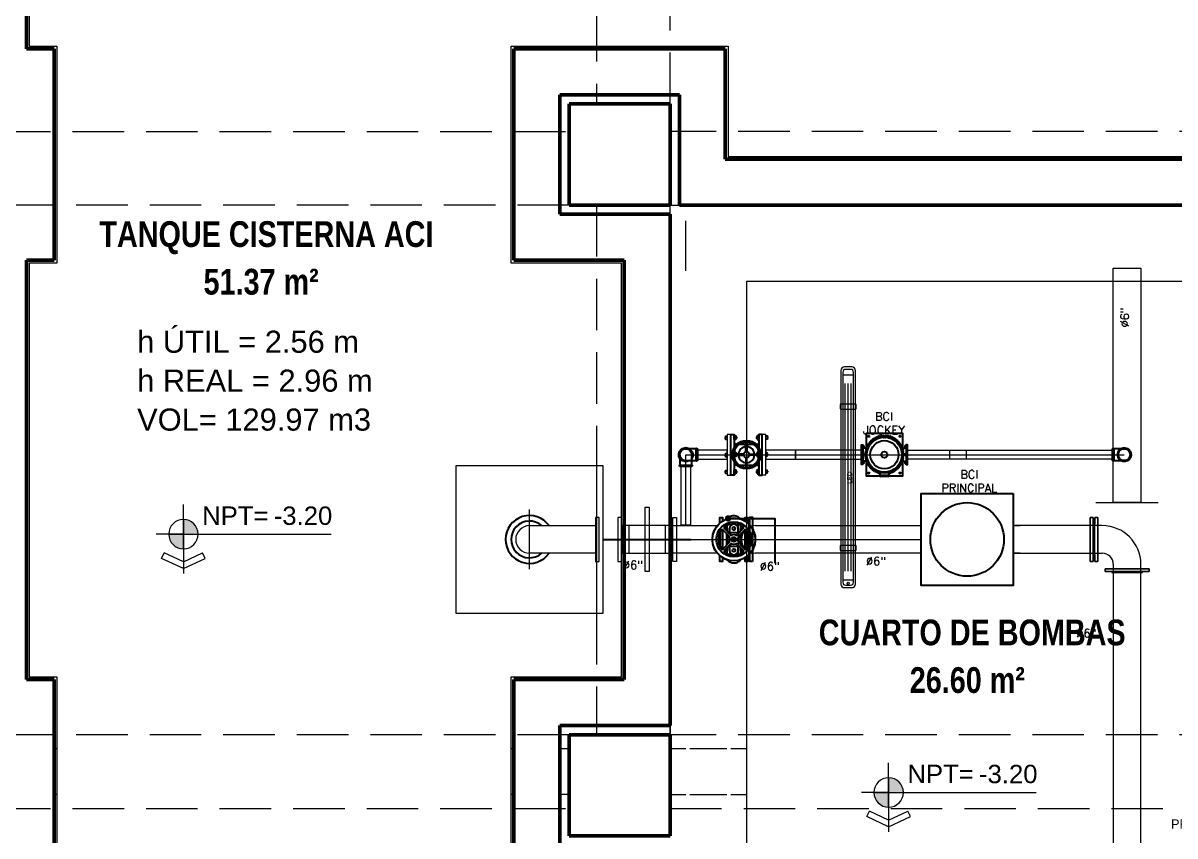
# Model space of a CAD drawing. Header units: metres. Extents: x -4 to 54.5, y -3.3 to 43.7.
# Drawn here: x 12.97 to 19.24, y 7.43 to 11.85 of the extents above; entities that cross this region are included whole.
import ezdxf

# ---------------------------------------------------------------- set-up
doc = ezdxf.new("R2010")
doc.units = ezdxf.units.M
for name, pattern in [('Derribado', [0.4, 0.28, -0.12]), ('IMPORT--IS-60 Cisternas 01-HT-Rev_C$0$CENTER2', [2857.5, 1905, -317.5, 317.5, -317.5]), ('IMPORT--IS-60 Cisternas 01-HT-Rev_C$0$HIDDEN2', [18.75, 12.5, -6.25]), ('IMPORT-CENTER2', [112.5, 75, -12.5, 12.5, -12.5])]:
    doc.linetypes.add(name, pattern=pattern)
doc.layers.get('0').update_dxf_attribs({"color": 8})
for name, color, linetype, lineweight in [('A-AREA', 8, 'Continuous', 9), ('A-AREA-IDEN', 8, 'Continuous', 9), ('A-DETL', 8, 'Continuous', 9), ('A-DETL-THIN', 8, 'Continuous', 9), ('A-FLOR', 8, 'Continuous', 18), ('A-WALL', 8, 'Continuous', 9), ('G-ANNO-DIMS', 8, 'Continuous', 9), ('G-ANNO-TEXT', 8, 'Continuous', 9), ('S-BEAM', 8, 'Continuous', 9), ('S-COLS', 8, 'Continuous', 9)]:
    doc.layers.add(name, color=color, linetype=linetype, lineweight=lineweight)
doc.layers.add('IE-LUM-L-01', color=5, linetype='Continuous', lineweight=18, true_color=0x126b94)
doc.layers.add('REF-ACI-BOMBAS', color=9, linetype='Continuous')
doc.styles.add('Arial', font='arial.ttf', dxfattribs={"height": 0.12})
doc.styles.add('Arial_1', font='arial.ttf', dxfattribs={"height": 0.05})
doc.styles.add('Arial_5', font='arial.ttf', dxfattribs={"height": 0.1})
doc.styles.add('Arial_B_3', font='arialbd.ttf', dxfattribs={"width": 0.8, "height": 0.14})
doc.styles.add('EI_LUM_REGULAR', font='OpenSans-Regular.ttf')
doc.styles.add('RomanS', font='romans__.ttf', dxfattribs={"height": 0.045})

# ---------------------------------------------------------------- blocks, each defined once
blk = doc.blocks.new('P3-P3_dwg_A$C7B242860-6083443-NIV_A_S01_SÓTANO 1')
at = {"color": 0, "lineweight": 9, "flags": 128}
blk.add_lwpolyline([(0.1205, -0.0209), (0.1205, -0.0052), (0.0832, -0.0052), (0.0832, 0), (-0.0832, 0), (-0.0832, -0.0052), (-0.1197, -0.0052), (-0.1197, -0.0209)], close=True, dxfattribs=at)
at = {"color": 0, "flags": 128}
blk.add_lwpolyline([(0.0832, -0.0052), (0.0832, 0), (-0.0832, 0), (-0.0832, -0.0052)], dxfattribs=at)
blk.add_lwpolyline([(-0.1197, -0.0209), (-0.1197, -0.0052), (0.1205, -0.0052), (0.1205, -0.0209)], close=True, dxfattribs=at)
blk = doc.blocks.new('P3-P3_dwg_A$C278443C6-6083444-NIV_A_S01_SÓTANO 1')
at = {"color": 0, "flags": 128}
for points in [[(-0.0566, -0.096), (-0.0632, -0.0918), (-0.0693, -0.0873), (-0.0754, -0.082), (-0.0806, -0.077), (-0.0844, -0.0727), (-0.1146, -0.0727), (-0.1146, -0.0588), (-0.0947, -0.0588), (-0.0969, -0.055), (-0.1001, -0.049), (-0.1028, -0.043), (-0.1048, -0.0377), (-0.1062, -0.0338), (-0.1103, -0.0304), (-0.1141, -0.0265), (-0.1169, -0.0228), (-0.1195, -0.0182), (-0.121, -0.0149), (-0.1223, -0.011), (-0.1233, -0.0063), (-0.1237, -0.0017), (-0.1238, 0), (-0.1234, 0.0052), (-0.1227, 0.0095), (-0.1218, 0.0127), (-0.1203, 0.0166), (-0.119, 0.0192), (-0.1172, 0.0224), (-0.1146, 0.026), (-0.1125, 0.0283), (-0.1099, 0.0308), (-0.1062, 0.0338), (-0.1051, 0.0369), (-0.1033, 0.0417), (-0.1017, 0.0455), (-0.0994, 0.0503), (-0.0972, 0.0545), (-0.0947, 0.0588), (-0.1146, 0.0588), (-0.1146, 0.0727), (-0.0844, 0.0727), (-0.0802, 0.0774), (-0.0754, 0.082), (-0.0686, 0.0878), (-0.0633, 0.0917), (-0.0566, 0.096), (-0.0531, 0.098), (-0.0462, 0.1014), (-0.0393, 0.1043), (-0.0291, 0.1076), (-0.0202, 0.1096), (-0.0079, 0.1111), (0, 0.1114), (0.0059, 0.1113), (0.0124, 0.1107), (0.0191, 0.1098), (0.0252, 0.1085), (0.0313, 0.1069), (0.0374, 0.105), (0.0443, 0.1023), (0.0511, 0.099), (0.0566, 0.096), (0.0641, 0.0911), (0.0705, 0.0863), (0.0754, 0.082), (0.0807, 0.0768), (0.0844, 0.0727), (0.1145, 0.0727), (0.1145, 0.0588), (0.0947, 0.0588), (0.0977, 0.0536), (0.1001, 0.049), (0.1029, 0.0428), (0.1049, 0.0375), (0.1062, 0.0338), (0.1088, 0.0318), (0.1122, 0.0286), (0.1156, 0.0247), (0.1204, 0.0164), (0.1221, 0.0116), (0.1235, 0.0051), (0.1238, 0), (0.1234, -0.0053), (0.1223, -0.0108), (0.1205, -0.0161), (0.1184, -0.0204), (0.1154, -0.0249), (0.1126, -0.0282), (0.1097, -0.0311), (0.1062, -0.0338), (0.1048, -0.0378), (0.1032, -0.042), (0.1012, -0.0467), (0.0984, -0.0524), (0.0962, -0.0562), (0.0947, -0.0588), (0.1145, -0.0588), (0.1145, -0.0727), (0.0844, -0.0727), (0.0802, -0.0774), (0.0754, -0.082), (0.0701, -0.0866), (0.0639, -0.0913), (0.0566, -0.096), (0.0533, -0.0978), (0.0491, -0.1), (0.0433, -0.1027), (0.036, -0.1055), (0.0286, -0.1077), (0.0195, -0.1097), (0.0127, -0.1107), (0.0054, -0.1113), (0, -0.1113), (-0.0041, -0.1114), (-0.0133, -0.1106), (-0.0205, -0.1095), (-0.0257, -0.1084), (-0.031, -0.107), (-0.0388, -0.1045), (-0.0444, -0.1022), (-0.0497, -0.0997)], [(-0.0358, 0.0727), (0.0358, 0.0727)], [(-0.0241, 0.0774), (0.0241, 0.0774)], [(-0.0639, 0.0367), (-0.0439, 0.0367)], [(-0.0568, 0.0224), (-0.0295, 0.0224)], [(-0.056, 0.0488), (-0.0237, 0.0166)], [(-0.0504, 0.0588), (0.0504, 0.0588)], [(-0.0488, 0.056), (-0.0166, 0.0237)], [(-0.0295, 0.0367), (0.0295, 0.0367)], [(0.0488, 0.056), (0.0166, 0.0237)], [(0.056, 0.0488), (0.0237, 0.0166)], [(0.0295, 0.0224), (0.0568, 0.0224)], [(0.0439, 0.0367), (0.064, 0.0367)], [(-0.0439, -0.0367), (-0.064, -0.0367)], [(-0.0295, -0.0224), (-0.0568, -0.0224)], [(-0.056, -0.0488), (-0.0237, -0.0166)], [(-0.0504, -0.0588), (0.0504, -0.0588)], [(-0.0488, -0.056), (-0.0166, -0.0237)], [(0.0295, -0.0367), (-0.0295, -0.0367)], [(0.0488, -0.056), (0.0166, -0.0237)], [(0.056, -0.0488), (0.0237, -0.0166)], [(0.0568, -0.0224), (0.0295, -0.0224)], [(0.0639, -0.0367), (0.0439, -0.0367)], [(-0.0358, -0.0727), (0.0358, -0.0727)], [(-0.0241, -0.0774), (0.0241, -0.0774)]]:
    blk.add_lwpolyline(points, close=True, dxfattribs=at)
at = {"color": 0}
for centre, radius in [((0, 0), 0.1114), ((0, 0), 0.1114), ((0, 0), 0.091), ((0, 0), 0.091), ((-0.0568, 0), 0.00786), ((-0.0568, 0), 0.00786), ((0, 0), 0.0122), ((0, 0), 0.0122), ((0, 0), 0.00778), ((0, 0), 0.00778), ((0, 0), 0.00373), ((0, 0), 0.00373), ((0.0568, 0), 0.00786), ((0.0568, 0), 0.00786)]:
    blk.add_circle(centre, radius, dxfattribs=at)
for centre, radius, start, end in [((-0.0445, 0.0603), 0.00608, 126.44946, 224.99808), ((-0.0445, 0.0603), 0.00608, 126.44946, 224.99808), ((0, 0), 0.081, 53.54671, 126.44946), ((0, 0), 0.081, 53.54671, 126.44946), ((0.0445, 0.0603), 0.00608, 314.99808, 53.54671), ((0.0445, 0.0603), 0.00608, 314.99808, 53.54671), ((0, 0), 0.081, 143.54671, 216.44946), ((0, 0), 0.081, 143.54671, 216.44946), ((-0.0568, 0), 0.0224, 89.99808, 269.99808), ((-0.0568, 0), 0.0224, 89.99808, 269.99808), ((-0.064, 0), 0.0367, 89.99808, 103.94053), ((-0.064, 0), 0.0367, 89.99808, 103.94053), ((-0.0603, 0.0445), 0.00608, 44.99808, 143.54671), ((-0.0603, 0.0445), 0.00608, 44.99808, 143.54671), ((-0.0747, 0.0477), 0.0154, 314.22194, 10.58262), ((-0.0747, 0.0477), 0.0154, 314.22194, 10.58262), ((0, 0), 0.0367, 142.93113, 217.06504), ((0, 0), 0.0367, 142.93113, 217.06504), ((0, 0), 0.025, 155.12425, 204.87192), ((0, 0), 0.025, 155.12425, 204.87192), ((-0.0275, 0.0128), 0.00538, 335.12425, 44.99808), ((-0.0275, 0.0128), 0.00538, 335.12425, 44.99808), ((0, 0), 0.0367, 52.93113, 127.06504), ((0, 0), 0.0367, 52.93113, 127.06504), ((-0.0128, 0.0275), 0.00538, 224.99808, 294.87192), ((-0.0128, 0.0275), 0.00538, 224.99808, 294.87192), ((0, 0), 0.025, 65.12425, 114.87192), ((0, 0), 0.025, 65.12425, 114.87192), ((0.0128, 0.0275), 0.00538, 245.12425, 314.99808), ((0.0128, 0.0275), 0.00538, 245.12425, 314.99808), ((0.0275, 0.0128), 0.00538, 134.99808, 204.87192), ((0.0275, 0.0128), 0.00538, 134.99808, 204.87192), ((0, 0), 0.025, 335.12425, 24.87192), ((0, 0), 0.025, 335.12425, 24.87192), ((0, 0), 0.0367, 322.93113, 37.06504), ((0, 0), 0.0367, 322.93113, 37.06504), ((0.0603, 0.0445), 0.00608, 36.44946, 134.99808), ((0.0603, 0.0445), 0.00608, 36.44946, 134.99808), ((0.0568, 0), 0.0224, 269.99808, 89.99808), ((0.0568, 0), 0.0224, 269.99808, 89.99808), ((0.0747, 0.0477), 0.0154, 169.41249, 225.77423), ((0.0747, 0.0477), 0.0154, 169.41249, 225.77423), ((0.064, 0), 0.0367, 76.0543, 89.99808), ((0.064, 0), 0.0367, 76.0543, 89.99808), ((0, 0), 0.081, 323.54672, 36.44946), ((0, 0), 0.081, 323.54672, 36.44946), ((-0.064, 0), 0.0367, 256.05564, 269.99808), ((-0.064, 0), 0.0367, 256.05564, 269.99808), ((-0.0603, -0.0445), 0.00608, 216.44946, 314.99808), ((-0.0603, -0.0445), 0.00608, 216.44946, 314.99808), ((-0.0747, -0.0477), 0.0154, 349.4141, 45.77423), ((-0.0747, -0.0477), 0.0154, 349.4141, 45.77423), ((-0.0445, -0.0603), 0.00608, 134.99808, 233.54671), ((-0.0445, -0.0603), 0.00608, 134.99808, 233.54671), ((-0.0275, -0.0128), 0.00538, 314.99808, 24.87192), ((-0.0275, -0.0128), 0.00538, 314.99808, 24.87192), ((0, 0), 0.0367, 232.93113, 307.06504), ((0, 0), 0.0367, 232.93113, 307.06504), ((-0.0128, -0.0275), 0.00538, 65.12425, 134.99808), ((-0.0128, -0.0275), 0.00538, 65.12425, 134.99808), ((0, 0), 0.025, 245.12425, 294.87192), ((0, 0), 0.025, 245.12425, 294.87192), ((0.0128, -0.0275), 0.00538, 44.99808, 114.87192), ((0.0128, -0.0275), 0.00538, 44.99808, 114.87192), ((0.0275, -0.0128), 0.00538, 155.12425, 224.99808), ((0.0275, -0.0128), 0.00538, 155.12425, 224.99808), ((0.0445, -0.0603), 0.00608, 306.44946, 44.99808), ((0.0445, -0.0603), 0.00608, 306.44946, 44.99808), ((0.0603, -0.0445), 0.00608, 224.99816, 323.54654), ((0.0603, -0.0445), 0.00608, 224.99816, 323.54654), ((0.0747, -0.0477), 0.0154, 134.22194, 190.58499), ((0.0747, -0.0477), 0.0154, 134.22194, 190.58499), ((0.064, 0), 0.0367, 269.99808, 283.94188), ((0.064, 0), 0.0367, 269.99808, 283.94188), ((0, 0), 0.081, 233.54671, 306.44946), ((0, 0), 0.081, 233.54671, 306.44946)]:
    blk.add_arc(centre, radius, start, end, dxfattribs=at)
blk = doc.blocks.new('P3-P3_dwg_A$C299348CA-6083445-NIV_A_S01_SÓTANO 1')
at = {"color": 0}
for p, q in [((-0.0576, 0.0968), (-0.0665, 0.0968)), ((-0.0576, 0.0879), (-0.0665, 0.0879)), ((-0.0027, 0.0161), (-0.0027, 0.0688)), ((0.0027, 0.0688), (0.0027, 0.0161)), ((0.0576, 0.0968), (0.0665, 0.0968)), ((0.0576, 0.0879), (0.0665, 0.0879)), ((-0.0161, 0.0027), (-0.0688, 0.0027)), ((-0.0531, 0.0563), (-0.0665, 0.0563)), ((-0.0576, 0.0052), (-0.0665, 0.0052)), ((-0.0397, 0.0563), (-0.0027, 0.0563)), ((0.0027, 0.0563), (0.0397, 0.0563)), ((0.0161, 0.0027), (0.0688, 0.0027)), ((0.0531, 0.0563), (0.0665, 0.0563)), ((0.0576, 0.0052), (0.0665, 0.0052)), ((-0.0688, -0.0027), (-0.0161, -0.0027)), ((-0.0665, -0.0027), (-0.0665, -0.0178)), ((-0.0576, -0.0038), (-0.0665, -0.0038)), ((-0.0531, -0.0562), (-0.0665, -0.0562)), ((-0.0397, -0.0562), (-0.0027, -0.0562)), ((-0.0027, -0.0161), (-0.0027, -0.0688)), ((0.0027, -0.0688), (0.0027, -0.0161)), ((0.0027, -0.0562), (0.0397, -0.0562)), ((0.0688, -0.0027), (0.0161, -0.0027)), ((0.0531, -0.0562), (0.0665, -0.0562)), ((0.0576, -0.0038), (0.0665, -0.0038)), ((0.0665, -0.0027), (0.0665, -0.0178)), ((-0.0576, -0.0884), (-0.0665, -0.0884)), ((-0.0576, -0.0974), (-0.0665, -0.0974)), ((0.0576, -0.0884), (0.0665, -0.0884)), ((0.0576, -0.0974), (0.0665, -0.0974))]:
    blk.add_line(p, q, dxfattribs=at)
at = {"color": 0, "flags": 128}
for points in [[(-0.0665, -0.0395), (-0.0665, -0.1107), (-0.0855, -0.1107), (-0.0855, 0.1093), (-0.0665, 0.1093), (-0.0665, 0.0395)], [(-0.0576, 0.0957), (-0.0547, 0.0957), (-0.0547, 0.089), (-0.0576, 0.089)], [(0.0576, 0.0957), (0.0547, 0.0957), (0.0547, 0.089), (0.0576, 0.089)], [(0.0665, -0.0395), (0.0665, -0.1107), (0.0855, -0.1107), (0.0855, 0.1093), (0.0665, 0.1093), (0.0665, 0.0395)], [(-0.0665, 0.0178), (-0.0665, 0.0027), (-0.0665, 0.004)], [(-0.0665, 0.0027), (-0.0665, 0.0111), (-0.0576, 0.0111), (-0.0576, 0.0027)], [(-0.0576, 0.004), (-0.0547, 0.004), (-0.0547, 0.0027)], [(0.0576, 0.004), (0.0547, 0.004), (0.0547, 0.0027)], [(0.0665, 0.0027), (0.0665, 0.0111), (0.0576, 0.0111), (0.0576, 0.0027)], [(0.0665, 0.0178), (0.0665, 0.0027), (0.0665, 0.004)], [(-0.0576, -0.0027), (-0.0576, -0.0098), (-0.0665, -0.0098), (-0.0665, -0.0027)], [(0.0576, -0.0027), (0.0576, -0.0098), (0.0665, -0.0098), (0.0665, -0.0027)], [(-0.0576, -0.0896), (-0.0547, -0.0896), (-0.0547, -0.0962), (-0.0576, -0.0962)], [(0.0576, -0.0896), (0.0547, -0.0896), (0.0547, -0.0962), (0.0576, -0.0962)]]:
    blk.add_lwpolyline(points, dxfattribs=at)
for points in [[(-0.0576, 0.0819), (-0.0665, 0.0819), (-0.0665, 0.1028), (-0.0576, 0.1028)], [(0.0576, 0.0819), (0.0665, 0.0819), (0.0665, 0.1028), (0.0576, 0.1028)], [(-0.0576, -0.1033), (-0.0665, -0.1033), (-0.0665, -0.0825), (-0.0576, -0.0825)], [(0.0576, -0.1033), (0.0665, -0.1033), (0.0665, -0.0825), (0.0576, -0.0825)]]:
    blk.add_lwpolyline(points, close=True, dxfattribs=at)
at = {"color": 0}
for radius in [0.0774, 0.0163]:
    blk.add_circle((0, 0), radius, dxfattribs=at)
for centre, radius, start, end in [((0, 0), 0.0689, 92.25816, 177.74184), ((0, 0.0658), 0.00409, 48.45099, 131.54901), ((0, 0), 0.0689, 2.25816, 87.74184), ((-0.0658, 0), 0.00409, 138.45099, 221.54901), ((0, 0), 0.0438, 93.55462, 176.4403), ((0, 0), 0.0438, 3.54955, 86.44538), ((0.0658, 0), 0.00409, 318.45099, 41.54901), ((0, 0), 0.0689, 182.25816, 267.74184), ((0, 0), 0.0438, 183.54955, 266.44538), ((0, 0), 0.0689, 272.25816, 357.74184), ((0, 0), 0.0438, 273.55462, 356.4403), ((0, -0.0658), 0.00409, 228.45099, 311.54901)]:
    blk.add_arc(centre, radius, start, end, dxfattribs=at)
blk = doc.blocks.new('P3-P3_dwg_A$C09027BB9-6083446-NIV_A_S01_SÓTANO 1')
at = {"color": 0}
for p, q in [((-0.0668, 0.1616), (-0.0668, 0.1675)), ((-0.0608, 0.1616), (-0.0608, 0.1675)), ((-0.05, 0.1335), (-0.05, 0.1675)), ((-0.003, 0.1616), (-0.003, 0.1675)), ((0.003, 0.1616), (0.003, 0.1675)), ((0.05, 0.1335), (0.05, 0.1675)), ((0.0602, 0.1616), (0.0602, 0.1675)), ((0.0662, 0.1616), (0.0662, 0.1675)), ((0.1685, 0.0272), (0.1685, -0.0272)), ((-0.0668, -0.1616), (-0.0668, -0.1675)), ((-0.0608, -0.1616), (-0.0608, -0.1675)), ((-0.05, -0.1335), (-0.05, -0.1675)), ((-0.003, -0.1616), (-0.003, -0.1675)), ((0.003, -0.1616), (0.003, -0.1675)), ((0.05, -0.1335), (0.05, -0.1675)), ((0.0602, -0.1616), (0.0602, -0.1675)), ((0.0662, -0.1616), (0.0662, -0.1675))]:
    blk.add_line(p, q, dxfattribs=at)
at = {"color": 0, "flags": 128}
for points in [[(-0.05, 0.1425), (-0.1637, 0.1425), (-0.1637, -0.1425), (-0.05, -0.1425)], [(-0.1108, 0.0896), (-0.1167, 0.0942), (-0.1178, 0.0928), (-0.112, 0.0881)], [(-0.1024, 0.0991), (-0.1078, 0.1043), (-0.109, 0.103), (-0.1036, 0.0978)], [(-0.0931, 0.1079), (-0.098, 0.1136), (-0.0994, 0.1124), (-0.0944, 0.1067)], [(-0.083, 0.1158), (-0.0874, 0.1219), (-0.0889, 0.1208), (-0.0845, 0.1148)], [(-0.0723, 0.1228), (-0.0762, 0.1292), (-0.0777, 0.1283), (-0.0739, 0.1219)], [(-0.066, 0.1616), (-0.066, 0.1596), (-0.0616, 0.1596), (-0.0616, 0.1616)], [(-0.061, 0.1288), (-0.0643, 0.1355), (-0.0659, 0.1348), (-0.0626, 0.128)], [(-0.0492, 0.1337), (-0.0519, 0.1407), (-0.0535, 0.1401), (-0.0509, 0.1331)], [(-0.037, 0.1376), (-0.039, 0.1448), (-0.0408, 0.1444), (-0.0388, 0.1371)], [(-0.0246, 0.1404), (-0.0259, 0.1477), (-0.0277, 0.1474), (-0.0263, 0.14)], [(-0.0119, 0.142), (-0.0125, 0.1495), (-0.0143, 0.1493), (-0.0137, 0.1418)], [(-0.0022, 0.1616), (-0.0022, 0.1596), (0.0022, 0.1596), (0.0022, 0.1616)], [(0.0009, 0.1425), (0.0009, 0.15), (-0.0009, 0.15), (-0.0009, 0.1425)], [(0.0137, 0.1418), (0.0143, 0.1493), (0.0125, 0.1495), (0.0119, 0.142)], [(0.0263, 0.14), (0.0277, 0.1474), (0.0259, 0.1477), (0.0246, 0.1404)], [(0.0388, 0.1371), (0.0408, 0.1444), (0.039, 0.1448), (0.037, 0.1376)], [(0.0509, 0.1331), (0.0535, 0.1401), (0.0519, 0.1407), (0.0492, 0.1337)], [(0.05, -0.1425), (0.1638, -0.1425), (0.1638, 0.1425), (0.05, 0.1425)], [(0.061, 0.1616), (0.061, 0.1596), (0.0654, 0.1596), (0.0654, 0.1616)], [(0.0626, 0.128), (0.0659, 0.1348), (0.0643, 0.1355), (0.061, 0.1288)], [(0.0739, 0.1219), (0.0777, 0.1283), (0.0762, 0.1292), (0.0723, 0.1228)], [(0.0845, 0.1148), (0.0889, 0.1208), (0.0874, 0.1219), (0.083, 0.1158)], [(0.0944, 0.1067), (0.0994, 0.1124), (0.098, 0.1136), (0.0931, 0.1079)], [(0.1036, 0.0978), (0.109, 0.103), (0.1078, 0.1043), (0.1024, 0.0991)], [(0.112, 0.0881), (0.1178, 0.0928), (0.1167, 0.0942), (0.1108, 0.0896)], [(-0.1423, 0.0073), (-0.1498, 0.0076), (-0.1299, 0.0058), (-0.1424, 0.0055)], [(-0.1411, 0.02), (-0.1485, 0.021), (-0.1488, 0.0192), (-0.1413, 0.0182)], [(-0.1387, 0.0326), (-0.146, 0.0343), (-0.1464, 0.0325), (-0.1391, 0.0308)], [(-0.1352, 0.0449), (-0.1424, 0.0472), (-0.1429, 0.0455), (-0.1358, 0.0432)], [(-0.1307, 0.0568), (-0.1376, 0.0598), (-0.1383, 0.0581), (-0.1314, 0.0552)], [(-0.1251, 0.0683), (-0.1317, 0.0719), (-0.1325, 0.0703), (-0.1259, 0.0667)], [(-0.1184, 0.0793), (-0.1247, 0.0834), (-0.1257, 0.0819), (-0.1194, 0.0777)], [(0.1194, 0.0777), (0.1257, 0.0819), (0.1247, 0.0834), (0.1184, 0.0793)], [(0.1259, 0.0667), (0.1325, 0.0703), (0.1317, 0.0719), (0.1251, 0.0683)], [(0.1314, 0.0552), (0.1383, 0.0581), (0.1376, 0.0598), (0.1307, 0.0568)], [(0.1358, 0.0432), (0.1429, 0.0455), (0.1424, 0.0472), (0.1352, 0.0449)], [(0.1386, 0.0332), (0.1625, 0.0332), (0.1625, -0.0332), (0.1386, -0.0332)], [(-0.1424, -0.0055), (-0.1299, -0.0058), (-0.1498, -0.0076), (-0.1423, -0.0073)], [(-0.1413, -0.0182), (-0.1488, -0.0192), (-0.1485, -0.021), (-0.1411, -0.02)], [(-0.1391, -0.0308), (-0.1464, -0.0325), (-0.146, -0.0343), (-0.1387, -0.0326)], [(-0.1358, -0.0432), (-0.1429, -0.0455), (-0.1424, -0.0472), (-0.1352, -0.0449)], [(-0.1314, -0.0552), (-0.1383, -0.0581), (-0.1376, -0.0598), (-0.1307, -0.0568)], [(-0.1259, -0.0667), (-0.1325, -0.0703), (-0.1317, -0.0719), (-0.1251, -0.0683)], [(-0.1194, -0.0777), (-0.1257, -0.0819), (-0.1247, -0.0834), (-0.1184, -0.0793)], [(-0.112, -0.0881), (-0.1178, -0.0928), (-0.1167, -0.0942), (-0.1108, -0.0896)], [(0.1108, -0.0896), (0.1167, -0.0942), (0.1178, -0.0928), (0.112, -0.0881)], [(0.1184, -0.0793), (0.1247, -0.0834), (0.1257, -0.0819), (0.1194, -0.0777)], [(0.1251, -0.0683), (0.1317, -0.0719), (0.1325, -0.0703), (0.1259, -0.0667)], [(0.1307, -0.0568), (0.1376, -0.0598), (0.1383, -0.0581), (0.1314, -0.0552)], [(0.1352, -0.0449), (0.1424, -0.0472), (0.1429, -0.0455), (0.1358, -0.0432)], [(-0.1036, -0.0978), (-0.109, -0.103), (-0.1078, -0.1043), (-0.1024, -0.0991)], [(-0.0944, -0.1067), (-0.0994, -0.1124), (-0.098, -0.1136), (-0.0931, -0.1079)], [(-0.0845, -0.1148), (-0.0889, -0.1208), (-0.0874, -0.1219), (-0.083, -0.1158)], [(-0.0739, -0.1219), (-0.0777, -0.1283), (-0.0762, -0.1292), (-0.0723, -0.1228)], [(-0.066, -0.1616), (-0.066, -0.1596), (-0.0616, -0.1596), (-0.0616, -0.1616)], [(-0.0626, -0.128), (-0.0659, -0.1348), (-0.0643, -0.1355), (-0.061, -0.1288)], [(-0.0509, -0.1331), (-0.0535, -0.1401), (-0.0519, -0.1407), (-0.0492, -0.1337)], [(-0.0388, -0.1371), (-0.0408, -0.1444), (-0.039, -0.1448), (-0.037, -0.1376)], [(-0.0263, -0.14), (-0.0277, -0.1474), (-0.0259, -0.1477), (-0.0246, -0.1404)], [(-0.0137, -0.1418), (-0.0143, -0.1493), (-0.0125, -0.1495), (-0.0119, -0.142)], [(-0.0022, -0.1616), (-0.0022, -0.1596), (0.0022, -0.1596), (0.0022, -0.1616)], [(-0.0009, -0.1425), (-0.0009, -0.15), (0.0009, -0.15), (0.0009, -0.1425)], [(0.0119, -0.142), (0.0125, -0.1495), (0.0143, -0.1493), (0.0137, -0.1418)], [(0.0246, -0.1404), (0.0259, -0.1477), (0.0277, -0.1474), (0.0263, -0.14)], [(0.037, -0.1376), (0.039, -0.1448), (0.0408, -0.1444), (0.0388, -0.1371)], [(0.0492, -0.1337), (0.0519, -0.1407), (0.0535, -0.1401), (0.0509, -0.1331)], [(0.061, -0.1288), (0.0643, -0.1355), (0.0659, -0.1348), (0.0626, -0.128)], [(0.061, -0.1616), (0.061, -0.1596), (0.0654, -0.1596), (0.0654, -0.1616)], [(0.0723, -0.1228), (0.0762, -0.1292), (0.0777, -0.1283), (0.0739, -0.1219)], [(0.083, -0.1158), (0.0874, -0.1219), (0.0889, -0.1208), (0.0845, -0.1148)], [(0.0931, -0.1079), (0.098, -0.1136), (0.0994, -0.1124), (0.0944, -0.1067)], [(0.1024, -0.0991), (0.1078, -0.1043), (0.109, -0.103), (0.1036, -0.0978)]]:
    blk.add_lwpolyline(points, dxfattribs=at)
for points in [[(0.0751, 0.1675), (0.0751, 0.1784), (-0.0751, 0.1784), (-0.0751, 0.1675)], [(-0.0568, 0.1616), (-0.0568, 0.1675), (-0.0707, 0.1675), (-0.0707, 0.1616)], [(0.007, 0.1616), (0.007, 0.1675), (-0.007, 0.1675), (-0.007, 0.1616)], [(0.0702, 0.1616), (0.0702, 0.1675), (0.0562, 0.1675), (0.0562, 0.1616)], [(0.0751, -0.1675), (0.0751, -0.1784), (-0.0751, -0.1784), (-0.0751, -0.1675)], [(-0.0568, -0.1616), (-0.0568, -0.1675), (-0.0707, -0.1675), (-0.0707, -0.1616)], [(0.007, -0.1616), (0.007, -0.1675), (-0.007, -0.1675), (-0.007, -0.1616)], [(0.0702, -0.1616), (0.0702, -0.1675), (0.0562, -0.1675), (0.0562, -0.1616)]]:
    blk.add_lwpolyline(points, close=True, dxfattribs=at)
at = {"color": 0}
for centre, radius in [((-0.1425, 0.1213), 0.005), ((0, 0), 0.1425), ((0, 0), 0.135), ((0, 0), 0.1094), ((0.1425, 0.1213), 0.005), ((0, 0), 0.0238), ((-0.1425, -0.1213), 0.005), ((0.1425, -0.1213), 0.005)]:
    blk.add_circle(centre, radius, dxfattribs=at)
for centre, start, end in [((0.1625, 0.0272), 360, 90), ((0.1625, -0.0272), 270, 0)]:
    blk.add_arc(centre, 0.006, start, end, dxfattribs=at)
blk = doc.blocks.new('P3-P3_dwg_A23-6083447-NIV_A_S01_SÓTANO 1')
at = {"color": 0}
blk.add_line((0.0215, 0.0426), (-0.0215, 0.0426), dxfattribs=at)
at = {"color": 0, "flags": 128}
blk.add_lwpolyline([(-0.0215, 0), (-0.0215, 0.0376), (0.0215, 0.0376), (0.0215, 0)], dxfattribs=at)
at = {"color": 0}
for centre, radius, start, end in [((-0.0207, 0.0401), 0.00261, 106.9665, 253.0335), ((0.0207, 0.0401), 0.00261, 286.9498, 73.0502), ((0, 0), 0.0255, 147.4344, 32.5656), ((0, 0), 0.0215, 180, 360)]:
    blk.add_arc(centre, radius, start, end, dxfattribs=at)
blk = doc.blocks.new('P3-P3_dwg_BCI-6083451-NIV_A_S01_SÓTANO 1')
at = {"color": 0, "flags": 128}
blk.add_lwpolyline([(0, 0), (0, 0.5), (0.5, 0.5), (0.5, 0)], close=True, dxfattribs=at)
at = {"color": 0}
blk.add_circle((0.25, 0.25), 0.2, dxfattribs=at)
blk = doc.blocks.new('P3-P3_dwg-6083442-NIV_A_S01_SÓTANO 1')
blk.add_hatch(color=0).paths.add_polyline_path([(16.805, 9.1439), (16.8138, 9.1463), (16.8174, 9.1491), (16.8219, 9.1569), (16.8219, 9.166), (16.8174, 9.1738), (16.8095, 9.1783), (16.805, 9.1789), (16.7963, 9.1766), (16.7926, 9.1738), (16.7881, 9.166), (16.7881, 9.1569), (16.7926, 9.1491), (16.8005, 9.1445)])
at = {"color": 0, "lineweight": 9}
for p, q in [((16.7916, 9.6039), (16.8005, 9.6039)), ((16.7916, 9.5949), (16.8005, 9.5949)), ((16.8005, 9.6028), (16.8005, 9.5961)), ((17.0186, 9.6055), (17.0097, 9.6055)), ((17.0097, 9.5977), (17.0097, 9.6043)), ((17.0186, 9.5965), (17.0097, 9.5965)), ((16.7916, 9.5103), (16.8005, 9.5103)), ((16.7916, 9.5014), (16.8005, 9.5014)), ((16.8005, 9.5092), (16.8005, 9.5025)), ((17.0184, 9.5138), (17.0095, 9.5138)), ((17.0095, 9.506), (17.0095, 9.5127)), ((17.0184, 9.5049), (17.0095, 9.5049)), ((16.7916, 9.4186), (16.8005, 9.4186)), ((16.7916, 9.4097), (16.8005, 9.4097)), ((16.8005, 9.4175), (16.8005, 9.4108)), ((17.0183, 9.4202), (17.0094, 9.4202)), ((17.0094, 9.4124), (17.0094, 9.4191)), ((17.0183, 9.4113), (17.0094, 9.4113)), ((18.8054, 9.2484), (19.1446, 9.2484)), ((15.725, 9.1222), (16.0843, 9.1222)), ((16.505, 9.1222), (16.7468, 9.1222)), ((16.9531, 9.1222), (17.3124, 9.1222)), ((17.0686, 9.1222), (17.8549, 9.1222)), ((16.525, 9.0472), (17.855, 9.0472)), ((16.0843, 8.9722), (15.725, 8.9722)), ((17.3124, 8.9722), (16.9531, 8.9722)), ((17.8551, 8.9722), (17.0686, 8.9722))]:
    blk.add_line(p, q, dxfattribs=at)
at = {"color": 0, "linetype": 'IMPORT-CENTER2', "lineweight": 9}
blk.add_line((15.725, 8.8847), (15.725, 9.2097), dxfattribs=at)
at = {"color": 0, "linetype": 'IMPORT--IS-60 Cisternas 01-HT-Rev_C$0$CENTER2'}
blk.add_line((16.125, 9.0472), (16.605, 9.0472), dxfattribs=at)
at = {"color": 0, "lineweight": 9, "flags": 128}
for points in [[(18.9, 10.5217), (19.05, 10.5217), (19.05, 9.2484), (18.9, 9.2484), (18.9, 10.5217)], [(16.7916, 9.5961), (16.7886, 9.5961), (16.7886, 9.6028), (16.7916, 9.6028)], [(16.9904, 9.398), (17.0094, 9.398), (17.0094, 9.6179), (16.9907, 9.6179), (16.9907, 9.398)], [(17.0185, 9.5906), (17.0097, 9.5906), (17.0097, 9.6115), (17.0186, 9.6115), (17.0186, 9.5906)], [(17.0186, 9.6043), (17.0215, 9.6043), (17.0215, 9.5977), (17.0186, 9.5977)], [(16.6388, 9.533), (16.6388, 9.483), (16.8005, 9.483), (16.8005, 9.533), (16.6388, 9.533)], [(17.0095, 9.5328), (17.0095, 9.4828), (17.1712, 9.4828), (17.1712, 9.5328), (17.0095, 9.5328)], [(17.1712, 9.533), (17.1712, 9.4828), (17.5298, 9.4828), (17.5298, 9.533), (17.1712, 9.533)], [(18.1, 9.533), (18.1, 9.483), (17.7802, 9.483), (17.7802, 9.533), (18.1, 9.533)], [(18.8952, 9.533), (18.8952, 9.483), (18.0114, 9.483), (18.0114, 9.533), (18.8952, 9.533)], [(16.575, 9.1222), (16.575, 9.508), (17.655, 9.508), (18.9591, 9.508)], [(16.7916, 9.5025), (16.7886, 9.5025), (16.7886, 9.5092), (16.7916, 9.5092)], [(17.0184, 9.4989), (17.0095, 9.4989), (17.0095, 9.5198), (17.0184, 9.5198), (17.0184, 9.4989)], [(17.0184, 9.5126), (17.0214, 9.5126), (17.0214, 9.506), (17.0184, 9.506)], [(16.55, 9.4441), (16.6, 9.4441), (16.6, 9.1243), (16.55, 9.1243), (16.55, 9.4441)], [(16.7916, 9.4108), (16.7886, 9.4108), (16.7886, 9.4175), (16.7916, 9.4175)], [(17.0183, 9.4053), (17.0094, 9.4053), (17.0094, 9.4262), (17.0183, 9.4262), (17.0183, 9.4053)], [(17.0183, 9.4191), (17.0212, 9.4191), (17.0212, 9.4124), (17.0183, 9.4124)], [(16.7475, 8.9717), (16.505, 8.9722), (16.505, 9.1222), (16.225, 9.1222), (16.225, 8.9722), (16.505, 8.9722)], [(16.8553, 9.1266), (16.8603, 9.1266), (16.8603, 8.9678), (16.8553, 8.9678)], [(16.8653, 9.1266), (16.8603, 9.1266), (16.8603, 8.9678), (16.8653, 8.9678)], [(18.84, 9.1222), (18.3549, 9.1222), (18.3941, 9.1222)], [(18.7895, 9.13), (18.7947, 9.13), (18.7947, 8.9635), (18.7895, 8.9635)], [(18.8, 9.13), (18.7947, 9.13), (18.7947, 8.9635), (18.8, 8.9635)], [(18.3941, 8.9722), (18.3551, 8.9722), (18.84, 8.9722)], [(18.9, 8.9122), (18.9, 8.8878), (18.9, 6.4672)], [(19.05, 6.4672), (19.05, 8.8878), (19.05, 8.9122)], [(18.8922, 8.8722), (18.8922, 8.8669), (19.0587, 8.8669), (19.0587, 8.8722)]]:
    blk.add_lwpolyline(points, dxfattribs=at)
for points in [[(16.7916, 9.6099), (16.8005, 9.6099), (16.8005, 9.589), (16.7916, 9.589)], [(16.8195, 9.6172), (16.8005, 9.6172), (16.8005, 9.3972), (16.8195, 9.3972)], [(16.7916, 9.5163), (16.8005, 9.5163), (16.8005, 9.4954), (16.7916, 9.4954)], [(16.125, 8.6472), (16.125, 9.4472), (15.325, 9.4472), (15.325, 8.6472)], [(16.7916, 9.4246), (16.8005, 9.4246), (16.8005, 9.4037), (16.7916, 9.4037)], [(16.1047, 8.9272), (16.1047, 9.1672), (16.0843, 9.1672), (16.0843, 8.9272)], [(16.225, 8.9272), (16.225, 9.1672), (16.2047, 9.1672), (16.2047, 8.9272)], [(16.505, 8.9272), (16.505, 9.1672), (16.5253, 9.1672), (16.5253, 8.9272)], [(18.7738, 9.1672), (18.7895, 9.1672), (18.7895, 9.13), (18.7947, 9.13), (18.7947, 8.9635), (18.7895, 8.9635), (18.7895, 8.9271), (18.7738, 8.9271)], [(18.7738, 8.9271), (18.7895, 8.9271), (18.7895, 9.1672), (18.7738, 9.1672)], [(18.8157, 9.1672), (18.8, 9.1672), (18.8, 9.13), (18.7947, 9.13), (18.7947, 8.9635), (18.8, 8.9635), (18.8, 8.9271), (18.8157, 8.9271)], [(18.8157, 8.9271), (18.8, 8.9271), (18.8, 9.1672), (18.8157, 9.1672)], [(16.265, 8.9722), (16.465, 8.9722), (16.465, 9.1222), (16.265, 9.1222)], [(18.8549, 8.8878), (18.8549, 8.8722), (18.8922, 8.8722), (18.8922, 8.8669), (19.0587, 8.8669), (19.0587, 8.8722), (19.0951, 8.8722), (19.0951, 8.8878)], [(19.0951, 8.8878), (19.0951, 8.8722), (18.8549, 8.8722), (18.8549, 8.8878)]]:
    blk.add_lwpolyline(points, close=True, dxfattribs=at)
at = {"color": 0, "linetype": 'IMPORT--IS-60 Cisternas 01-HT-Rev_C$0$HIDDEN2', "lineweight": 9, "flags": 128}
blk.add_lwpolyline([(16.3548, 8.8722), (16.3548, 9.2222), (16.3752, 9.2222), (16.3752, 8.8722)], close=True, dxfattribs=at)
at = {"color": 0, "flags": 128}
blk.add_lwpolyline([(16.8225, 9.1614), (17.059, 9.1614), (17.059, 8.9174)], dxfattribs=at)
at = {"color": 0, "lineweight": 9}
blk.add_circle((18.9591, 9.508), 0.0382, dxfattribs=at)
at = {"color": 0}
blk.add_circle((18.9591, 9.508), 0.0323, dxfattribs=at)
for radius, start, end in [(0.13, 35.23442, 324.76558), (0.1, 48.59038, 311.40962)]:
    blk.add_arc((15.725, 9.0472), radius, start, end, dxfattribs=at)
at = {"color": 0, "lineweight": 9}
for centre, radius, start, end in [((15.725, 9.0472), 0.075, 90, 270), ((16.9531, 9.0472), 0.075, 90, 270), ((18.84, 8.9122), 0.21, 0, 90), ((18.84, 8.9122), 0.06, 360, 90)]:
    blk.add_arc(centre, radius, start, end, dxfattribs=at)
at = {"color": 0}
blk.add_blockref('P3-P3_dwg_A$C299348CA-6083445-NIV_A_S01_SÓTANO 1', (16.905, 9.508), dxfattribs=at)
for name, p, xscale, yscale, zscale, rotation in [('P3-P3_dwg_A$C09027BB9-6083446-NIV_A_S01_SÓTANO 1', (17.655, 9.508), 0.7017543859697496, 0.7017543859697496, 0.7017543859697496, 270), ('P3-P3_dwg_A$C278443C6-6083444-NIV_A_S01_SÓTANO 1', (16.8364, 9.0472), 1.048034934497817, 1.048034934497817, 1.048034934497817, 90.00000000000003)]:
    blk.add_blockref(name, p, dxfattribs=dict(at, xscale=xscale, yscale=yscale, zscale=zscale, rotation=rotation))
at = {"color": 0, "extrusion": (0, 0, -1), "xscale": 1.5, "yscale": 1.5, "zscale": -1.5}
for p, rotation in [((-16.575, 9.508), 180), ((-16.575, 9.508), 89.99999997640273), ((-18.9591, 9.508), 270)]:
    blk.add_blockref('P3-P3_dwg_A23-6083447-NIV_A_S01_SÓTANO 1', p, dxfattribs=dict(at, rotation=rotation))
at = {"color": 0}
for name, p, rotation in [('P3-P3_dwg_BCI-6083451-NIV_A_S01_SÓTANO 1', (18.3546, 9.2976), 180.0900000000004), ('P3-P3_dwg_A$C7B242860-6083443-NIV_A_S01_SÓTANO 1', (16.9175, 9.0472), 90.00000000000003)]:
    blk.add_blockref(name, p, dxfattribs=dict(at, rotation=rotation))
at = {"color": 0, "insert": (18.9391, 10.3082), "char_height": 0.045, "width": 0.146464, "attachment_point": 3, "rotation": 90, "line_spacing_factor": 0.983083, "style": 'RomanS'}
blk.add_mtext('Ø6"', dxfattribs=at)
at = {"color": 0}
for s, insert, char_height, width, attachment_point, line_spacing_factor, style in [('BCI\\PJOCKEY', (17.6526, 9.7382), 0.045, 0.319808, 2, 0.983083, 'RomanS'), ('BCI\\PPRINCIPAL', (18.1166, 9.4232), 0.045, 0.419645, 2, 0.983083, 'RomanS'), ('Ø6"', (16.2876, 8.9304), 0.045, 0.146464, 2, 0.983083, 'RomanS'), ('Ø6"', (17.0313, 8.9236), 0.045, 0.146464, 2, 0.983083, 'RomanS'), ('Ø6"', (17.6635, 8.9515), 0.045, 0.146464, 3, 0.983083, 'RomanS'), ('Ø6"', (18.8069, 8.5601), 0.045, 0.146464, 3, 0.983083, 'RomanS'), ('PRESURIZACION', (19.2136, 7.525), 0.05, 0.684997, 1, 0.941778, 'Arial_1')]:
    blk.add_mtext(s, dxfattribs=dict(at, insert=insert, char_height=char_height, width=width, attachment_point=attachment_point, line_spacing_factor=line_spacing_factor, style=style))
blk = doc.blocks.new('Cotas de elevación - CotaEleVacíoNNpt-3697023-NIV_A_S01_SÓTANO 1')
at = {"layer": 'G-ANNO-DIMS'}
h = blk.add_hatch(color=256, dxfattribs=at)
edge = h.paths.add_edge_path()
edge.add_arc((0, 0.002141), 0.0008, 0, 90, ccw=False)
edge.add_line((0.0008, 0.002141), (0, 0.002141))
edge.add_line((0, 0.002141), (0, 0.002941))
h = blk.add_hatch(color=256, dxfattribs=at)
edge = h.paths.add_edge_path()
edge.add_arc((0, 0.002141), 0.0008, 0, 90, ccw=False)
edge.add_line((0.0008, 0.002141), (0, 0.002141))
edge.add_line((0, 0.002141), (0, 0.002941))
h = blk.add_hatch(color=256, dxfattribs=at)
edge = h.paths.add_edge_path()
edge.add_line((-0.0008, 0.002141), (0, 0.002141))
edge.add_line((0, 0.002141), (0, 0.001341))
edge.add_arc((0, 0.002141), 0.0008, 180, 270, ccw=False)
for p, q in [((0, 0.002141), (0, 0.003749)), ((0, 0.002941), (0, 0.002141)), ((0, 0.002141), (0, 0.002941)), ((0, 0.002141), (0, 0.002941)), ((0, 0.002941), (0, 0.002141)), ((0, 0.002141), (-0.001482, 0.002141)), ((-0.0008, 0.002141), (0, 0.002141)), ((0, 0.002141), (-0.0008, 0.002141)), ((-0.0008, 0.002141), (0, 0.002141)), ((0, 0.002141), (0.0008, 0.002141)), ((0, 0.001341), (0, 0.002141)), ((0, 0.002141), (0.0008, 0.002141)), ((0, 0.002141), (0.008028, 0.002141)), ((0, 0.002141), (0, 0)), ((-0.001183, 0.000825), (-0.001045, 0.00112)), ((0, 0.000273), (-0.001183, 0.000825)), ((0, 0.000633), (-0.001045, 0.00112)), ((0, 0.000633), (0.001045, 0.00112)), ((0, 0.000273), (0.001183, 0.000825)), ((0.001183, 0.000825), (0.001045, 0.00112))]:
    blk.add_line(p, q, dxfattribs=at)
for start, end in [(360, 180), (90, 180), (90, 180), (360, 90), (360, 90), (180, 360), (180, 270)]:
    blk.add_arc((0, 0.002141), 0.0008, start, end, dxfattribs=at)
blk = doc.blocks.new('EI_LUM_L_01')
at = {"color": 0, "lineweight": 13}
for p, q in [((-0.558, 0.0304), (-0.558, -0.0304)), ((0.558, 0.0304), (0.558, -0.0304))]:
    blk.add_line(p, q, dxfattribs=at)
at = {"color": 0, "lineweight": 9}
for p, q in [((-0.51, 0.0168), (0.51, 0.0168)), ((-0.51, 0), (0.51, 0)), ((-0.51, -0.0168), (0.51, -0.0168))]:
    blk.add_line(p, q, dxfattribs=at)
at = {"color": 0, "lineweight": 13}
blk.add_lwpolyline([(-0.58, -0.04), (0.58, -0.04, 0.414214), (0.6, -0.02), (0.6, 0.02, 0.414214), (0.58, 0.04), (-0.58, 0.04, 0.414214), (-0.6, 0.02), (-0.6, -0.02, 0.414214)], format="xyb", close=True, dxfattribs=at)
at = {"color": 0, "lineweight": 9}
for points in [[(-0.5707, -0.0292), (0.5707, -0.0292, 0.414214), (0.5867, -0.0132), (0.5867, 0.0132, 0.414214), (0.5707, 0.0292), (-0.5707, 0.0292, 0.414214), (-0.5867, 0.0132), (-0.5867, -0.0132, 0.414214)], [(-0.3947, -0.0432), (-0.3733, -0.0432, 0.414214), (-0.3708, -0.0407), (-0.3708, 0.0407, 0.414214), (-0.3733, 0.0432), (-0.3947, 0.0432, 0.414214), (-0.3972, 0.0407), (-0.3972, -0.0407, 0.414214)], [(0.3733, -0.0432), (0.3947, -0.0432, 0.414214), (0.3972, -0.0407), (0.3972, 0.0407, 0.414214), (0.3947, 0.0432), (0.3733, 0.0432, 0.414214), (0.3708, 0.0407), (0.3708, -0.0407, 0.414214)]]:
    blk.add_lwpolyline(points, format="xyb", close=True, dxfattribs=at)
blk.add_circle((-0.576, 0), 0.006, dxfattribs=at)
at = {"color": 0, "lineweight": 9, "style": 'EI_LUM_REGULAR'}
blk.add_text('LED', height=0.02821, dxfattribs=at).set_placement((-0.0356, -0.0224))
at = {"style": 'EI_LUM_REGULAR', "flags": 1}
for tag in ['ANCHO_CUERPO_MM', 'ALTURA_M', 'AMBIENTE', 'TIPO', 'ID', 'IP', 'GIRO_REFERENCIA', 'DESCRIPCION', 'POTENCIA_W', 'FLUJO_NOMINAL_LM', 'FLUJO_CALCULO_LM', 'MONTAJE', 'PAGINA_PDF', 'NUMERO_LOCAL', 'ESTADO', 'LARGO_CUERPO_MM', 'DIAMETRO_CUERPO_MM', 'REFERENCIA_DIMENSIONAL', 'NPT_M', 'FUENTE_XY']:
    blk.add_attdef(tag, (0, 0), '', height=0.025, dxfattribs=at)

msp = doc.modelspace()

# ---------------------------------------------------------------- linework, layer by layer
at = {"layer": 'A-AREA'}
for p, q in [((16.49, 10.815), (16.49, 10.865)), ((16.49, 10.865), (16.54, 10.865)), ((16.49, 8.035), (16.49, 7.985))]:
    msp.add_line(p, q, dxfattribs=at)
at = {"layer": 'A-DETL', "linetype": 'Derribado', "lineweight": 18}
for p, q in [((16.09, 16.325), (16.09, 11.415)), ((16.49, 11.415), (16.49, 16.325)), ((16.09, 11.415), (16.49, 11.415)), ((12.84, 11.265), (15.94, 11.265)), ((15.94, 11.265), (15.94, 10.865)), ((19.94, 11.265), (16.49, 11.265)), ((16.49, 11.265), (16.49, 10.865)), ((15.94, 10.865), (12.84, 10.865)), ((16.49, 10.865), (16.09, 10.865)), ((16.09, 10.865), (16.09, 9.4472)), ((16.49, 7.985), (16.49, 10.865)), ((16.49, 10.865), (19.94, 10.865)), ((16.09, 9.4472), (16.09, 9.1672)), ((16.09, 9.1672), (16.09, 8.9272)), ((16.09, 8.9272), (16.09, 8.6472)), ((16.09, 8.6472), (16.09, 7.985)), ((15.94, 7.985), (12.84, 7.985)), ((15.94, 7.585), (15.94, 7.985)), ((16.09, 7.985), (16.49, 7.985)), ((19.94, 7.985), (16.49, 7.985)), ((16.49, 7.985), (16.49, 7.585)), ((12.84, 7.585), (15.94, 7.585)), ((16.49, 7.585), (19.94, 7.585))]:
    msp.add_line(p, q, dxfattribs=at)
at = {"layer": 'A-DETL-THIN'}
msp.add_line((16.5755, 10.5075), (16.5755, 10.7795), dxfattribs=at)
at = {"layer": 'A-FLOR', "lineweight": 9}
for p, q in [((13.005, 16.01), (13.005, 11.73)), ((13.005, 11.73), (13.155, 11.73)), ((13.155, 11.73), (13.155, 10.55)), ((15.625, 10.55), (15.625, 11.73)), ((15.625, 11.73), (16.805, 11.73)), ((16.805, 11.73), (16.805, 11.13)), ((16.805, 11.13), (19.625, 11.13)), ((13.155, 10.55), (13.005, 10.55)), ((13.005, 10.55), (13.005, 8.3)), ((16.225, 10.55), (15.625, 10.55)), ((16.225, 8.3), (16.225, 10.55)), ((20.25, 10.45), (16.905, 10.45)), ((16.905, 10.45), (16.905, 4.985)), ((13.005, 8.3), (13.155, 8.3)), ((13.155, 8.3), (13.155, 7.12)), ((15.625, 7.12), (15.625, 8.3)), ((15.625, 8.3), (16.225, 8.3))]:
    msp.add_line(p, q, dxfattribs=at)
at = {"layer": 'A-WALL', "lineweight": 50}
for p, q in [((12.99, 11.715), (12.99, 16.025)), ((13.14, 11.715), (12.99, 11.715)), ((13.14, 10.565), (13.14, 11.715)), ((16.54, 11.715), (15.64, 11.715)), ((15.64, 11.715), (15.64, 11.465)), ((16.54, 11.715), (16.79, 11.715)), ((16.79, 11.115), (16.79, 11.715)), ((15.64, 11.465), (15.64, 10.565)), ((15.89, 11.465), (16.54, 11.465)), ((15.89, 10.815), (15.89, 11.465)), ((16.54, 11.465), (16.54, 10.865)), ((19.64, 11.115), (16.79, 11.115)), ((16.54, 10.865), (16.79, 10.865)), ((16.79, 10.865), (17.0161, 10.865)), ((19.89, 10.865), (17.0161, 10.865)), ((16.49, 10.815), (15.89, 10.815)), ((16.49, 10.815), (16.49, 10.565)), ((12.99, 8.285), (12.99, 10.565)), ((12.99, 10.565), (13.14, 10.565)), ((15.64, 10.565), (15.89, 10.565)), ((15.89, 10.565), (16.24, 10.565)), ((16.24, 10.565), (16.24, 8.285)), ((16.49, 8.285), (16.49, 10.565)), ((13.14, 8.285), (12.99, 8.285)), ((13.14, 7.135), (13.14, 8.285)), ((16.24, 8.285), (15.64, 8.285)), ((15.64, 8.035), (15.64, 8.285)), ((16.49, 8.035), (16.49, 8.285)), ((15.64, 8.035), (15.64, 7.135)), ((15.89, 8.035), (16.49, 8.035)), ((15.89, 7.385), (15.89, 8.035))]:
    msp.add_line(p, q, dxfattribs=at)
at = {"layer": 'S-BEAM', "lineweight": 5}
for p, q in [((13.14, 7.91), (13.155, 7.91)), ((15.625, 7.91), (15.64, 7.91)), ((15.89, 7.91), (15.94, 7.91)), ((16.49, 7.91), (16.5755, 7.91)), ((16.5971, 7.91), (16.7987, 7.91)), ((16.8195, 7.91), (16.905, 7.91)), ((13.155, 7.66), (13.14, 7.66)), ((15.64, 7.66), (15.625, 7.66)), ((15.94, 7.66), (15.89, 7.66)), ((16.49, 7.66), (16.5755, 7.66)), ((16.5971, 7.66), (16.7987, 7.66)), ((16.8195, 7.66), (16.905, 7.66))]:
    msp.add_line(p, q, dxfattribs=at)
at = {"layer": 'S-COLS', "lineweight": 50}
for p, q in [((15.94, 10.865), (15.94, 11.415)), ((15.94, 11.415), (16.49, 11.415)), ((16.49, 10.865), (16.49, 11.415)), ((16.49, 10.865), (15.94, 10.865)), ((15.94, 7.435), (15.94, 7.985)), ((15.94, 7.985), (16.49, 7.985)), ((16.49, 7.435), (16.49, 7.985)), ((16.49, 7.435), (15.94, 7.435))]:
    msp.add_line(p, q, dxfattribs=at)

# ---------------------------------------------------------------- block references
at = {"layer": 'G-ANNO-DIMS', "xscale": 99.99999999999991, "yscale": 99.99999999999991, "zscale": 99.99999999999991}
for p in [(13.843, 8.8617), (17.6781, 7.4574)]:
    msp.add_blockref('Cotas de elevación - CotaEleVacíoNNpt-3697023-NIV_A_S01_SÓTANO 1', p, dxfattribs=at)
at = {"layer": 'IE-LUM-L-01', "rotation": 90}
msp.add_blockref('EI_LUM_L_01', (17.458, 9.385), dxfattribs=at)
at = {"layer": 'REF-ACI-BOMBAS'}
msp.add_blockref('P3-P3_dwg-6083442-NIV_A_S01_SÓTANO 1', (0, 0), dxfattribs=at)

# ---------------------------------------------------------------- texts
at = {"layer": 'A-AREA-IDEN', "char_height": 0.14, "attachment_point": 1, "style": 'Arial_B_3'}
for s, insert, width in [('TANQUE CISTERNA ACI', (13.3862, 10.7775), 2.116455), ('51.37 m²', (13.9526, 10.5185), 0.743966), ('CUARTO DE BOMBAS', (17.2982, 8.6116), 1.94329), ('26.60 m²', (17.793, 8.3526), 0.743966)]:
    msp.add_mtext(s, dxfattribs=dict(at, insert=insert, width=width))
at = {"layer": 'G-ANNO-TEXT', "char_height": 0.12, "attachment_point": 1, "style": 'Arial'}
for s, insert, width in [('h ÚTIL = 2.56 m', (13.5913, 10.1822), 1.571308), ('h REAL = 2.96 m', (13.5913, 9.9706), 1.675527), ('VOL= 129.97 m3', (13.5913, 9.7589), 1.643459)]:
    msp.add_mtext(s, dxfattribs=dict(at, insert=insert, width=width))

# ---------------------------------------------------------------- next in the draw order: texts
at = {"layer": 'G-ANNO-DIMS', "char_height": 0.1, "width": 0.416877, "attachment_point": 1, "style": 'Arial_5', "bg_fill": 3, "box_fill_scale": 1.25, "bg_fill_color": 9, "bg_fill_true_color": 13158600, "bg_fill_transparency": 0}
for insert in [(13.945, 9.2265), (17.7801, 7.8222)]:
    msp.add_mtext('NPT=', dxfattribs=dict(at, insert=insert))

# ---------------------------------------------------------------- next in the draw order: texts
at = {"layer": 'G-ANNO-DIMS', "char_height": 0.1, "width": 0.380758, "attachment_point": 1, "line_spacing_factor": 0.941778, "style": 'Arial_5', "bg_fill": 3, "box_fill_scale": 1.25, "bg_fill_color": 9, "bg_fill_true_color": 13158600, "bg_fill_transparency": 0}
for insert in [(14.3343, 9.2262), (18.1694, 7.8219)]:
    msp.add_mtext('-3.20', dxfattribs=dict(at, insert=insert))

doc.saveas('drawing.dxf')
